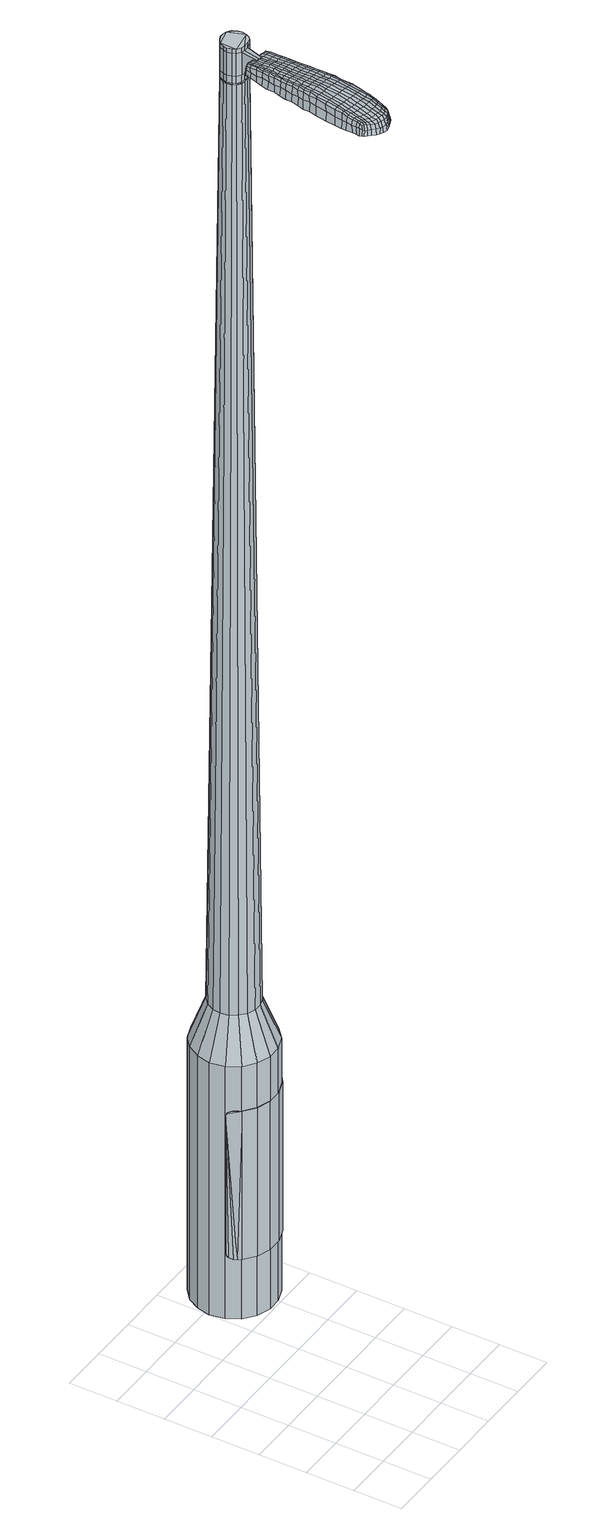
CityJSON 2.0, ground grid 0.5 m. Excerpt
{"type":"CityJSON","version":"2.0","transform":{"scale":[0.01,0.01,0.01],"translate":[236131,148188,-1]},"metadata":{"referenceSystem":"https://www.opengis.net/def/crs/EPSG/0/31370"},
"CityObjects":{
"object1":{"type":"GenericCityObject","attributes":{"cluster":291,"mean_distance_to_centroid":0.309,"new_centroid_x":236132.42,"new_centroid_y":148190.47,"mean_distance_to_camera":9.26,"H1":9.11,"H2":8.68,"Z_final":112.7,"cluster2":24,"proj_x":236125.59,"proj_y":148189.3,"id_line":53153,"bearing_l":170.28,"distance":6.94,"orientation":"left","G_obj":260.28},"geometry":[{"type":"MultiSurface","lod":"2","boundaries":[[[0,1,2,3]],[[1,4,5,2]],[[4,6,7,5]],[[6,8,9,7]],[[8,10,11,9]],[[10,12,13,11]],[[12,14,15,13]],[[14,16,17,15]],[[16,18,19,17]],[[18,20,21,19]],[[20,22,23,21]],[[22,24,25,23]],[[24,26,27,25]],[[26,28,29,27]],[[28,30,31,29]],[[30,32,33,31]],[[32,34,35,33]],[[34,0,3,35]],[[36,37,38,39]],[[38,40,41,42]],[[41,43,42]],[[42,44,45,46]],[[45,47,46]],[[46,48,49,50]],[[49,51,50]],[[42,46,50,38]],[[50,52,39,38]],[[53,36,39]],[[2,5,7,35]],[[7,9,11,15]],[[11,13,15]],[[15,17,19,23]],[[19,21,23]],[[23,25,27,31]],[[27,29,31]],[[15,23,31,7]],[[31,33,35,7]],[[3,2,35]],[[1,0,54,55]],[[0,34,56,54]],[[34,32,57,56]],[[32,30,58,57]],[[30,28,59,58]],[[28,26,60,59]],[[26,24,61,60]],[[24,22,62,61]],[[22,20,63,62]],[[20,18,64,63]],[[18,16,65,64]],[[16,14,66,65]],[[14,12,67,66]],[[12,10,68,67]],[[10,8,69,68]],[[8,6,70,69]],[[6,4,71,70]],[[4,1,55,71]],[[55,54,72,73]],[[54,56,74,72]],[[56,57,75,74]],[[57,58,76,75]],[[58,59,77,76]],[[59,60,78,77]],[[60,61,79,78]],[[61,62,80,79]],[[62,63,81,80]],[[63,64,82,81]],[[64,65,83,82]],[[65,66,84,83]],[[66,67,85,84]],[[67,68,86,85]],[[68,69,87,86]],[[69,70,88,87]],[[70,71,89,88]],[[71,55,73,89]],[[90,91,92,93]],[[74,94,91,90]],[[95,96,94,74]],[[97,98,96,95]],[[77,99,98,97]],[[78,100,99,77]],[[79,101,100,78]],[[102,103,101,79]],[[104,105,103,102]],[[106,107,105,104]],[[108,109,107,106]],[[84,110,109,108]],[[111,112,110,84]],[[113,114,112,111]],[[115,116,114,113]],[[117,118,116,115]],[[119,120,118,117]],[[93,92,120,119]],[[121,122,123,124]],[[125,121,124,126]],[[127,125,126,128]],[[129,127,128,130]],[[131,129,130,132]],[[133,131,132,134]],[[135,133,134,136]],[[137,135,136,138]],[[139,137,138,140]],[[141,139,140,142]],[[143,141,142,144]],[[145,143,144,146]],[[147,145,146,148]],[[149,147,148,150]],[[151,149,150,152]],[[153,151,152,154]],[[73,72,90,93]],[[72,74,90]],[[75,95,74]],[[75,76,97,95]],[[76,77,97]],[[80,102,79]],[[80,81,104,102]],[[81,82,106,104]],[[82,83,108,106]],[[83,84,108]],[[85,111,84]],[[85,86,113,111]],[[86,87,115,113]],[[87,88,117,115]],[[88,89,119,117]],[[89,73,93,119]],[[155,156,92,91]],[[156,157,120,92]],[[157,158,118,120]],[[158,159,116,118]],[[159,160,114,116]],[[160,161,112,114]],[[161,110,112]],[[162,109,110]],[[162,163,107,109]],[[163,164,105,107]],[[164,165,103,105]],[[165,101,103]],[[166,98,99]],[[166,167,96,98]],[[167,94,96]],[[155,91,94]],[[39,52,153,168]],[[156,155,169,154]],[[53,39,168,122]],[[155,94,123,169]],[[36,53,122,121]],[[94,167,124,123]],[[37,36,121,125]],[[167,166,126,124]],[[38,37,125,127]],[[166,99,128,126]],[[40,38,127,129]],[[99,100,130,128]],[[41,40,129,131]],[[100,101,132,130]],[[43,41,131,133]],[[101,165,134,132]],[[42,43,133,135]],[[165,164,136,134]],[[44,42,135,137]],[[164,163,138,136]],[[45,44,137,139]],[[163,162,140,138]],[[47,45,139,141]],[[162,110,142,140]],[[46,47,141,143]],[[110,161,144,142]],[[48,46,143,145]],[[161,160,146,144]],[[49,48,145,147]],[[160,159,148,146]],[[51,49,147,149]],[[159,158,150,148]],[[50,51,149,151]],[[158,157,152,150]],[[52,50,151,153]],[[157,156,154,152]],[[153,154,170,171]],[[154,169,172,170]],[[169,123,173,172]],[[123,122,174,173]],[[122,168,175,174]],[[168,153,171,175]],[[176,177,178,179]],[[180,176,179,181]],[[176,180,182,183]],[[177,176,183,184]],[[185,186,187,188]],[[189,185,188,190]],[[185,189,191,192]],[[186,185,192,193]],[[194,195,196,197]],[[198,194,197,199]],[[194,198,200,201]],[[195,194,201,202]],[[203,204,205,206]],[[207,203,206,208]],[[203,207,209,210]],[[204,203,210,211]],[[212,213,214,215]],[[216,212,215,217]],[[212,216,218,219]],[[213,212,219,220]],[[221,222,223,224]],[[225,221,224,226]],[[221,225,227,228]],[[222,221,228,229]],[[230,231,232,233]],[[222,230,233,223]],[[230,222,229,234]],[[231,230,234,235]],[[236,237,238,239]],[[231,236,239,232]],[[236,231,235,240]],[[237,236,240,241]],[[242,180,181,243]],[[237,242,243,238]],[[242,237,241,244]],[[180,242,244,182]],[[245,246,247,248]],[[249,245,248,250]],[[245,249,251,252]],[[246,245,252,253]],[[254,255,256,257]],[[246,254,257,247]],[[254,246,253,258]],[[255,254,258,259]],[[260,261,262,263]],[[255,260,263,256]],[[260,255,259,264]],[[261,260,264,265]],[[266,267,268,269]],[[261,266,269,262]],[[266,261,265,270]],[[267,266,270,271]],[[272,177,184,273]],[[267,272,273,268]],[[272,267,271,274]],[[177,272,274,178]],[[275,276,277,278]],[[279,275,278,280]],[[275,279,281,282]],[[276,275,282,283]],[[284,285,286,287]],[[276,284,287,277]],[[284,276,283,288]],[[285,284,288,289]],[[290,291,292,293]],[[285,290,293,286]],[[290,285,289,294]],[[291,290,294,295]],[[296,189,190,297]],[[291,296,297,292]],[[296,291,295,298]],[[189,296,298,191]],[[299,300,301,302]],[[303,299,302,304]],[[299,303,305,306]],[[300,299,306,307]],[[308,309,310,311]],[[300,308,311,301]],[[308,300,307,312]],[[309,308,312,313]],[[314,315,316,317]],[[309,314,317,310]],[[314,309,313,318]],[[315,314,318,319]],[[320,321,322,323]],[[315,320,323,316]],[[320,315,319,324]],[[321,320,324,325]],[[326,186,193,327]],[[321,326,327,322]],[[326,321,325,328]],[[186,326,328,187]],[[329,215,214,330]],[[331,329,330,332]],[[329,331,333,334]],[[215,329,334,217]],[[335,331,332,336]],[[337,335,336,338]],[[335,337,339,340]],[[331,335,340,333]],[[341,337,338,342]],[[343,341,342,344]],[[341,343,345,346]],[[337,341,346,339]],[[347,343,344,348]],[[349,347,348,350]],[[347,349,351,352]],[[343,347,352,345]],[[353,349,350,354]],[[204,353,354,205]],[[353,204,211,355]],[[349,353,355,351]],[[356,357,202,201]],[[358,356,201,200]],[[356,358,359,360]],[[357,356,360,361]],[[362,363,361,360]],[[364,362,360,359]],[[362,364,365,366]],[[363,362,366,367]],[[368,369,367,366]],[[370,368,366,365]],[[368,370,371,372]],[[369,368,372,373]],[[374,375,373,372]],[[376,374,372,371]],[[374,376,209,207]],[[375,374,207,208]],[[377,378,379,380]],[[279,377,380,281]],[[377,279,280,381]],[[378,377,381,382]],[[383,198,199,384]],[[378,383,384,379]],[[383,378,382,385]],[[198,383,385,200]],[[386,387,388,389]],[[225,386,389,227]],[[386,225,226,390]],[[387,386,390,391]],[[392,393,394,395]],[[387,392,395,388]],[[392,387,391,396]],[[393,392,396,397]],[[398,195,202,399]],[[393,398,399,394]],[[398,393,397,400]],[[195,398,400,196]],[[401,402,403,404]],[[183,401,404,184]],[[401,183,182,405]],[[402,401,405,406]],[[407,408,409,410]],[[402,407,410,403]],[[407,402,406,411]],[[408,407,411,412]],[[413,206,205,414]],[[408,413,414,409]],[[413,408,412,415]],[[206,413,415,208]],[[416,417,418,419]],[[188,416,419,190]],[[416,188,187,420]],[[417,416,420,421]],[[422,210,209,423]],[[417,422,423,418]],[[422,417,421,424]],[[210,422,424,211]],[[425,426,427,428]],[[303,425,428,305]],[[425,303,304,429]],[[426,425,429,430]],[[431,216,217,432]],[[426,431,432,427]],[[431,426,430,433]],[[216,431,433,218]],[[434,435,436,437]],[[249,434,437,251]],[[434,249,250,438]],[[435,434,438,439]],[[440,441,442,443]],[[435,440,443,436]],[[440,435,439,444]],[[441,440,444,445]],[[446,213,220,447]],[[441,446,447,442]],[[446,441,445,448]],[[213,446,448,214]],[[449,450,439,438]],[[248,449,438,250]],[[449,248,247,451]],[[450,449,451,452]],[[453,454,445,444]],[[450,453,444,439]],[[453,450,452,455]],[[454,453,455,456]],[[457,330,214,448]],[[454,457,448,445]],[[457,454,456,458]],[[330,457,458,332]],[[459,460,461,462]],[[306,459,462,307]],[[459,306,305,428]],[[460,459,428,427]],[[463,334,333,464]],[[460,463,464,461]],[[463,460,427,432]],[[334,463,432,217]],[[465,466,452,451]],[[257,465,451,247]],[[465,257,256,467]],[[466,465,467,468]],[[469,470,456,455]],[[466,469,455,452]],[[469,466,468,471]],[[470,469,471,472]],[[473,336,332,458]],[[470,473,458,456]],[[473,470,472,474]],[[336,473,474,338]],[[475,476,477,478]],[[312,475,478,313]],[[475,312,307,462]],[[476,475,462,461]],[[479,340,339,480]],[[476,479,480,477]],[[479,476,461,464]],[[340,479,464,333]],[[481,482,468,467]],[[263,481,467,256]],[[481,263,262,483]],[[482,481,483,484]],[[485,486,472,471]],[[482,485,471,468]],[[485,482,484,487]],[[486,485,487,488]],[[489,342,338,474]],[[486,489,474,472]],[[489,486,488,490]],[[342,489,490,344]],[[491,492,493,494]],[[318,491,494,319]],[[491,318,313,478]],[[492,491,478,477]],[[495,346,345,496]],[[492,495,496,493]],[[495,492,477,480]],[[346,495,480,339]],[[497,498,484,483]],[[269,497,483,262]],[[497,269,268,499]],[[498,497,499,500]],[[501,502,488,487]],[[498,501,487,484]],[[501,498,500,503]],[[502,501,503,504]],[[505,348,344,490]],[[502,505,490,488]],[[505,502,504,506]],[[348,505,506,350]],[[507,508,509,510]],[[324,507,510,325]],[[507,324,319,494]],[[508,507,494,493]],[[511,352,351,512]],[[508,511,512,509]],[[511,508,493,496]],[[352,511,496,345]],[[513,514,500,499]],[[273,513,499,268]],[[513,273,184,404]],[[514,513,404,403]],[[515,516,504,503]],[[514,515,503,500]],[[515,514,403,410]],[[516,515,410,409]],[[517,354,350,506]],[[516,517,506,504]],[[517,516,409,414]],[[354,517,414,205]],[[518,519,421,420]],[[328,518,420,187]],[[518,328,325,510]],[[519,518,510,509]],[[520,355,211,424]],[[519,520,424,421]],[[520,519,509,512]],[[355,520,512,351]],[[521,522,382,381]],[[278,521,381,280]],[[521,278,277,523]],[[522,521,523,524]],[[525,358,200,385]],[[522,525,385,382]],[[525,522,524,526]],[[358,525,526,359]],[[527,528,529,530]],[[228,527,530,229]],[[527,228,227,389]],[[528,527,389,388]],[[531,532,533,534]],[[528,531,534,529]],[[531,528,388,395]],[[532,531,395,394]],[[535,357,361,536]],[[532,535,536,533]],[[535,532,394,399]],[[357,535,399,202]],[[537,538,524,523]],[[287,537,523,277]],[[537,287,286,539]],[[538,537,539,540]],[[541,364,359,526]],[[538,541,526,524]],[[541,538,540,542]],[[364,541,542,365]],[[543,544,545,546]],[[234,543,546,235]],[[543,234,229,530]],[[544,543,530,529]],[[547,548,549,550]],[[544,547,550,545]],[[547,544,529,534]],[[548,547,534,533]],[[551,363,367,552]],[[548,551,552,549]],[[551,548,533,536]],[[363,551,536,361]],[[553,554,540,539]],[[293,553,539,286]],[[553,293,292,555]],[[554,553,555,556]],[[557,370,365,542]],[[554,557,542,540]],[[557,554,556,558]],[[370,557,558,371]],[[559,560,561,562]],[[240,559,562,241]],[[559,240,235,546]],[[560,559,546,545]],[[563,564,565,566]],[[560,563,566,561]],[[563,560,545,550]],[[564,563,550,549]],[[567,369,373,568]],[[564,567,568,565]],[[567,564,549,552]],[[369,567,552,367]],[[569,570,556,555]],[[297,569,555,292]],[[569,297,190,419]],[[570,569,419,418]],[[571,376,371,558]],[[570,571,558,556]],[[571,570,418,423]],[[376,571,423,209]],[[572,573,406,405]],[[244,572,405,182]],[[572,244,241,562]],[[573,572,562,561]],[[574,575,412,411]],[[573,574,411,406]],[[574,573,561,566]],[[575,574,566,565]],[[576,375,208,415]],[[575,576,415,412]],[[576,575,565,568]],[[375,576,568,373]],[[577,578,579,580]],[[580,579,581,582]],[[583,581,579,584]],[[584,579,578,585]],[[586,587,588,589]],[[589,588,590,591]],[[592,590,588,593]],[[593,588,587,594]],[[595,596,597,598]],[[598,597,599,600]],[[601,599,597,602]],[[602,597,596,603]],[[604,605,606,607]],[[607,606,608,609]],[[610,608,606,611]],[[611,606,605,612]],[[613,614,615,616]],[[616,615,617,618]],[[619,617,615,620]],[[620,615,614,621]],[[622,623,624,625]],[[625,624,626,627]],[[628,626,624,629]],[[629,624,623,630]],[[631,632,633,634]],[[634,633,623,622]],[[630,623,633,635]],[[635,633,632,636]],[[637,638,639,640]],[[640,639,632,631]],[[636,632,639,641]],[[641,639,638,642]],[[582,581,643,644]],[[644,643,638,637]],[[642,638,643,645]],[[645,643,581,583]],[[646,647,648,649]],[[649,648,650,651]],[[652,650,648,653]],[[653,648,647,654]],[[655,656,657,658]],[[658,657,647,646]],[[654,647,657,659]],[[659,657,656,660]],[[661,662,663,664]],[[664,663,656,655]],[[660,656,663,665]],[[665,663,662,666]],[[667,668,669,670]],[[670,669,662,661]],[[666,662,669,671]],[[671,669,668,672]],[[585,578,673,674]],[[674,673,668,667]],[[672,668,673,675]],[[675,673,578,577]],[[676,677,678,679]],[[679,678,680,681]],[[682,680,678,683]],[[683,678,677,684]],[[685,686,687,688]],[[688,687,677,676]],[[684,677,687,689]],[[689,687,686,690]],[[691,692,693,694]],[[694,693,686,685]],[[690,686,693,695]],[[695,693,692,696]],[[591,590,697,698]],[[698,697,692,691]],[[696,692,697,699]],[[699,697,590,592]],[[700,701,702,703]],[[703,702,704,705]],[[706,704,702,707]],[[707,702,701,708]],[[709,710,711,712]],[[712,711,701,700]],[[708,701,711,713]],[[713,711,710,714]],[[715,716,717,718]],[[718,717,710,709]],[[714,710,717,719]],[[719,717,716,720]],[[721,722,723,724]],[[724,723,716,715]],[[720,716,723,725]],[[725,723,722,726]],[[594,587,727,728]],[[728,727,722,721]],[[726,722,727,729]],[[729,727,587,586]],[[613,616,730,731]],[[731,730,732,733]],[[734,732,730,735]],[[735,730,616,618]],[[733,732,736,737]],[[737,736,738,739]],[[740,738,736,741]],[[741,736,732,734]],[[739,738,742,743]],[[743,742,744,745]],[[746,744,742,747]],[[747,742,738,740]],[[745,744,748,749]],[[749,748,750,751]],[[752,750,748,753]],[[753,748,744,746]],[[751,750,754,755]],[[755,754,605,604]],[[612,605,754,756]],[[756,754,750,752]],[[603,757,758,602]],[[602,758,759,601]],[[760,759,758,761]],[[761,758,757,762]],[[762,763,764,761]],[[761,764,765,760]],[[766,765,764,767]],[[767,764,763,768]],[[768,769,770,767]],[[767,770,771,766]],[[772,771,770,773]],[[773,770,769,774]],[[774,775,776,773]],[[773,776,777,772]],[[610,777,776,608]],[[608,776,775,609]],[[778,779,780,781]],[[781,780,680,682]],[[681,680,780,782]],[[782,780,779,783]],[[600,599,784,785]],[[785,784,779,778]],[[783,779,784,786]],[[786,784,599,601]],[[787,788,789,790]],[[790,789,626,628]],[[627,626,789,791]],[[791,789,788,792]],[[793,794,795,796]],[[796,795,788,787]],[[792,788,795,797]],[[797,795,794,798]],[[603,596,799,800]],[[800,799,794,793]],[[798,794,799,801]],[[801,799,596,595]],[[802,803,804,805]],[[805,804,584,585]],[[583,584,804,806]],[[806,804,803,807]],[[808,809,810,811]],[[811,810,803,802]],[[807,803,810,812]],[[812,810,809,813]],[[604,607,814,815]],[[815,814,809,808]],[[813,809,814,816]],[[816,814,607,609]],[[817,818,819,820]],[[820,819,589,591]],[[586,589,819,821]],[[821,819,818,822]],[[610,611,823,824]],[[824,823,818,817]],[[822,818,823,825]],[[825,823,611,612]],[[826,827,828,829]],[[829,828,704,706]],[[705,704,828,830]],[[830,828,827,831]],[[618,617,832,833]],[[833,832,827,826]],[[831,827,832,834]],[[834,832,617,619]],[[835,836,837]],[[837,836,650,652]],[[651,650,836,838]],[[838,836,839]],[[840,841,842,843]],[[843,842,836,835]],[[839,836,842,844]],[[844,842,841,845]],[[621,614,846,847]],[[847,846,841,840]],[[845,841,846,848]],[[848,846,614,613]],[[839,849,850,838]],[[838,850,649,651]],[[646,649,850,851]],[[851,850,849,852]],[[845,853,854,844]],[[844,854,849,839]],[[852,849,854,855]],[[855,854,853,856]],[[613,731,857,848]],[[848,857,853,845]],[[856,853,857,858]],[[858,857,731,733]],[[859,860,861,862]],[[862,861,707,708]],[[706,707,861,829]],[[829,861,860,826]],[[734,735,863,864]],[[864,863,860,859]],[[826,860,863,833]],[[833,863,735,618]],[[852,865,866,851]],[[851,866,658,646]],[[655,658,866,867]],[[867,866,865,868]],[[856,869,870,855]],[[855,870,865,852]],[[868,865,870,871]],[[871,870,869,872]],[[733,737,873,858]],[[858,873,869,856]],[[872,869,873,874]],[[874,873,737,739]],[[875,876,877,878]],[[878,877,713,714]],[[708,713,877,862]],[[862,877,876,859]],[[740,741,879,880]],[[880,879,876,875]],[[859,876,879,864]],[[864,879,741,734]],[[868,881,882,867]],[[867,882,664,655]],[[661,664,882,883]],[[883,882,881,884]],[[872,885,886,871]],[[871,886,881,868]],[[884,881,886,887]],[[887,886,885,888]],[[739,743,889,874]],[[874,889,885,872]],[[888,885,889,890]],[[890,889,743,745]],[[891,892,893,894]],[[894,893,719,720]],[[714,719,893,878]],[[878,893,892,875]],[[746,747,895,896]],[[896,895,892,891]],[[875,892,895,880]],[[880,895,747,740]],[[884,897,898,883]],[[883,898,670,661]],[[667,670,898,899]],[[899,898,897,900]],[[888,901,902,887]],[[887,902,897,884]],[[900,897,902,903]],[[903,902,901,904]],[[745,749,905,890]],[[890,905,901,888]],[[904,901,905,906]],[[906,905,749,751]],[[907,908,909,910]],[[910,909,725,726]],[[720,725,909,894]],[[894,909,908,891]],[[752,753,911,912]],[[912,911,908,907]],[[891,908,911,896]],[[896,911,753,746]],[[900,913,914,899]],[[899,914,674,667]],[[585,674,914,805]],[[805,914,913,802]],[[904,915,916,903]],[[903,916,913,900]],[[802,913,916,811]],[[811,916,915,808]],[[751,755,917,906]],[[906,917,915,904]],[[808,915,917,815]],[[815,917,755,604]],[[822,918,919,821]],[[821,919,729,586]],[[726,729,919,910]],[[910,919,918,907]],[[612,756,920,825]],[[825,920,918,822]],[[907,918,920,912]],[[912,920,756,752]],[[783,921,922,782]],[[782,922,679,681]],[[676,679,922,923]],[[923,922,921,924]],[[601,759,925,786]],[[786,925,921,783]],[[924,921,925,926]],[[926,925,759,760]],[[927,928,929,930]],[[930,929,629,630]],[[628,629,929,790]],[[790,929,928,787]],[[931,932,933,934]],[[934,933,928,927]],[[787,928,933,796]],[[796,933,932,793]],[[762,757,935,936]],[[936,935,932,931]],[[793,932,935,800]],[[800,935,757,603]],[[924,937,938,923]],[[923,938,688,676]],[[685,688,938,939]],[[939,938,937,940]],[[760,765,941,926]],[[926,941,937,924]],[[940,937,941,942]],[[942,941,765,766]],[[943,944,945,946]],[[946,945,635,636]],[[630,635,945,930]],[[930,945,944,927]],[[947,948,949,950]],[[950,949,944,943]],[[927,944,949,934]],[[934,949,948,931]],[[768,763,951,952]],[[952,951,948,947]],[[931,948,951,936]],[[936,951,763,762]],[[940,953,954,939]],[[939,954,694,685]],[[691,694,954,955]],[[955,954,953,956]],[[766,771,957,942]],[[942,957,953,940]],[[956,953,957,958]],[[958,957,771,772]],[[959,960,961,962]],[[962,961,641,642]],[[636,641,961,946]],[[946,961,960,943]],[[963,964,965,966]],[[966,965,960,959]],[[943,960,965,950]],[[950,965,964,947]],[[774,769,967,968]],[[968,967,964,963]],[[947,964,967,952]],[[952,967,769,768]],[[956,969,970,955]],[[955,970,698,691]],[[591,698,970,820]],[[820,970,969,817]],[[772,777,971,958]],[[958,971,969,956]],[[817,969,971,824]],[[824,971,777,610]],[[807,972,973,806]],[[806,973,645,583]],[[642,645,973,962]],[[962,973,972,959]],[[813,974,975,812]],[[812,975,972,807]],[[959,972,975,966]],[[966,975,974,963]],[[609,775,976,816]],[[816,976,974,813]],[[963,974,976,968]],[[968,976,775,774]],[[577,580,179,178]],[[580,582,181,179]],[[592,593,192,191]],[[593,594,193,192]],[[595,598,197,196]],[[598,600,199,197]],[[619,620,219,218]],[[620,621,220,219]],[[622,625,224,223]],[[625,627,226,224]],[[631,634,233,232]],[[634,622,223,233]],[[637,640,239,238]],[[640,631,232,239]],[[582,644,243,181]],[[644,637,238,243]],[[652,653,252,251]],[[653,654,253,252]],[[654,659,258,253]],[[659,660,259,258]],[[660,665,264,259]],[[665,666,265,264]],[[666,671,270,265]],[[671,672,271,270]],[[672,675,274,271]],[[675,577,178,274]],[[682,683,282,281]],[[683,684,283,282]],[[684,689,288,283]],[[689,690,289,288]],[[690,695,294,289]],[[695,696,295,294]],[[696,699,298,295]],[[699,592,191,298]],[[700,703,302,301]],[[703,705,304,302]],[[709,712,311,310]],[[712,700,301,311]],[[715,718,317,316]],[[718,709,310,317]],[[721,724,323,322]],[[724,715,316,323]],[[594,728,327,193]],[[728,721,322,327]],[[778,781,380,379]],[[781,682,281,380]],[[600,785,384,199]],[[785,778,379,384]],[[627,791,390,226]],[[791,792,391,390]],[[792,797,396,391]],[[797,798,397,396]],[[798,801,400,397]],[[801,595,196,400]],[[705,830,429,304]],[[830,831,430,429]],[[831,834,433,430]],[[834,619,218,433]],[[835,837,437,436]],[[837,652,251,437]],[[840,843,443,442]],[[843,835,436,443]],[[621,847,447,220]],[[847,840,442,447]],[[977,978,979,980]],[[981,982,980,979]],[[983,984,985,986]],[[987,988,989,990]],[[978,991,992,979]],[[993,981,979,992]],[[994,983,986,995]],[[996,997,988,987]],[[991,998,999,992]],[[999,1000,993,992]],[[1001,994,995,1002]],[[1003,997,996,1004]],[[998,1005,1006,999]],[[1006,1007,1000,999]],[[1008,1001,1002,1009]],[[1010,1003,1004,1011]],[[1012,1013,1014,1015]],[[1016,1017,1013,1012]],[[1016,1018,1019,1017]],[[1018,1020,1021,1019]],[[1022,1023,1024,1025]],[[1026,1027,1023,1022]],[[1028,1029,1027,1026]],[[1030,1031,1029,1028]],[[1025,1014,1013,1022]],[[1022,1013,1017,1026]],[[1017,1019,1028,1026]],[[1019,1021,1030,1028]],[[986,985,982,981]],[[995,986,981,993]],[[1000,1002,995,993]],[[1007,1009,1002,1000]],[[987,990,984,983]],[[996,987,983,994]],[[1004,996,994,1001]],[[1011,1004,1001,1008]],[[988,1012,1015,989]],[[997,1016,1012,988]],[[1018,1016,997,1003]],[[1020,1018,1003,1010]],[[1032,1033,1034,1035]],[[1034,1036,1037,1038]],[[1034,1038,1039,1040]],[[1034,1040,1035]],[[1041,1032,1035,1042]],[[1043,1042,1035,1044]],[[1045,1044,1035]],[[1046,1034,1033,1047]],[[1048,1046,1047,1049]],[[1050,1048,1049,1051]],[[1052,1050,1051,1053]],[[1054,1052,1053,1055]],[[1055,1056,1057,1058]],[[1055,1058,1059,1060]],[[1055,1060,1061,1062]],[[1061,1063,1064,1065]],[[1061,1065,1066,1067]],[[1061,1067,1062]],[[1055,1062,1054]],[[1068,1069,1033,1032]],[[1070,1071,1036,1034]],[[1072,1073,1045,1035]],[[1069,1074,1047,1033]],[[1075,1070,1034,1046]],[[1074,1076,1049,1047]],[[1077,1075,1046,1048]],[[1076,1078,1051,1049]],[[1079,1077,1048,1050]],[[1078,1080,1053,1051]],[[1081,1079,1050,1052]],[[1080,1082,1055,1053]],[[1083,1081,1052,1054]],[[1082,1084,1056,1055]],[[1085,1086,1063,1061]],[[1087,1083,1054,1062]],[[1057,1056,1084,1088]],[[1058,1057,1088,1089]],[[1059,1058,1089,1090]],[[1060,1059,1090,1091]],[[1061,1060,1091,1085]],[[1092,1068,1032,1041]],[[1093,1092,1041,1042]],[[1094,1093,1042,1043]],[[1095,1094,1043,1044]],[[1073,1095,1044,1045]],[[1037,1036,1071,1096]],[[1064,1063,1086,1097]],[[1038,1037,1096,1098]],[[1039,1038,1098,1099]],[[1040,1039,1099,1100]],[[1035,1040,1100,1072]],[[1065,1064,1097,1101]],[[1066,1065,1101,1102]],[[1067,1066,1102,1103]],[[1062,1067,1103,1087]]]}]}
},
"vertices":[
[137,203,384],[123,208,384],[123,208,96],[137,203,96],[111,217,384],[111,217,96],[104,230,384],[104,230,96],[101,245,384],[101,245,96],[104,259,384],[104,259,96],[111,272,384],[111,272,96],[122,281,384],[122,281,96],[136,286,384],[136,286,96],[151,287,384],[151,287,96],[165,282,384],[165,282,96],[176,272,384],[176,272,96],[183,259,384],[183,259,96],[186,245,384],[186,245,96],[184,231,384],[184,231,96],[176,218,384],[176,218,96],[165,208,384],[165,208,96],[151,203,384],[151,203,96],[151,233,1524],[154,236,1524],[156,240,1524],[141,232,1524],[157,245,1524],[156,249,1524],[150,257,1524],[154,254,1524],[146,258,1524],[141,258,1524],[133,253,1524],[137,256,1524],[131,249,1524],[130,245,1524],[133,236,1524],[131,240,1524],[137,233,1524],[146,232,1524],[139,220,429],[131,223,429],[148,220,429],[156,223,429],[163,229,429],[167,236,429],[169,245,429],[167,254,429],[163,261,429],[156,267,429],[148,270,429],[139,270,429],[131,267,429],[124,261,429],[120,253,429],[119,245,429],[120,236,429],[125,229,429],[141,232,1483],[137,233,1483],[146,232,1483],[151,233,1483],[154,236,1483],[156,240,1483],[157,245,1483],[156,249,1483],[154,254,1483],[150,257,1483],[146,258,1483],[141,258,1483],[137,256,1483],[133,253,1483],[131,249,1483],[130,245,1483],[131,240,1483],[133,236,1483],[142,232,1483],[142,232,1485],[137,234,1485],[137,234,1483],[146,232,1485],[150,234,1483],[150,234,1485],[154,237,1483],[154,237,1485],[156,240,1485],[157,245,1485],[156,249,1485],[154,253,1483],[154,253,1485],[150,256,1483],[150,256,1485],[146,257,1483],[146,257,1485],[141,257,1483],[141,257,1485],[137,256,1485],[134,253,1483],[134,253,1485],[132,249,1483],[132,249,1485],[131,245,1483],[131,245,1485],[132,240,1483],[132,240,1485],[134,236,1483],[134,236,1485],[151,233,1519],[146,232,1519],[146,232,1493],[151,233,1493],[154,236,1519],[154,236,1493],[156,240,1519],[156,240,1493],[157,245,1519],[157,245,1493],[156,249,1519],[156,249,1493],[154,254,1519],[154,254,1493],[150,257,1519],[150,257,1493],[146,258,1519],[146,258,1493],[141,258,1519],[141,258,1493],[137,256,1519],[137,256,1493],[133,253,1519],[133,253,1493],[131,249,1519],[131,249,1493],[130,245,1519],[130,245,1493],[131,240,1519],[131,240,1493],[133,236,1519],[133,236,1493],[137,233,1519],[137,233,1493],[141,232,1485],[137,233,1485],[133,236,1485],[131,240,1485],[130,245,1485],[131,249,1485],[133,253,1485],[141,258,1485],[146,258,1485],[150,257,1485],[154,254,1485],[154,236,1485],[151,233,1485],[141,232,1519],[141,232,1493],[135,214,1513],[135,214,1518],[138,213,1513],[141,213,1513],[141,213,1518],[138,213,1518],[107,143,1519],[108,150,1518],[106,149,1509],[105,142,1510],[105,135,1519],[103,134,1510],[107,136,1526],[108,144,1525],[110,151,1525],[144,137,1519],[145,144,1518],[144,145,1525],[143,138,1525],[143,128,1519],[142,129,1526],[145,127,1510],[146,135,1510],[147,142,1509],[115,67,1519],[111,68,1519],[111,67,1513],[115,66,1513],[119,68,1519],[119,67,1513],[119,69,1524],[115,69,1524],[111,70,1524],[127,140,1530],[128,148,1529],[125,148,1529],[124,141,1530],[126,131,1531],[122,132,1531],[130,131,1530],[131,140,1530],[132,147,1529],[141,220,1512],[138,220,1512],[138,219,1517],[140,219,1517],[144,219,1512],[143,218,1517],[144,219,1506],[141,219,1506],[138,220,1506],[98,85,1519],[98,88,1519],[97,87,1512],[96,84,1512],[98,82,1518],[97,82,1512],[99,83,1522],[99,85,1523],[99,88,1524],[98,93,1519],[99,99,1519],[97,98,1512],[97,92,1512],[100,93,1524],[100,99,1525],[100,104,1519],[101,112,1519],[99,111,1511],[98,104,1511],[101,105,1526],[102,113,1526],[103,123,1519],[101,122,1510],[104,124,1526],[123,215,1513],[121,208,1513],[123,209,1518],[124,216,1517],[125,221,1512],[125,220,1516],[124,220,1506],[122,215,1507],[120,207,1507],[120,201,1514],[118,193,1515],[119,194,1520],[121,201,1519],[118,200,1507],[116,193,1507],[116,186,1515],[115,179,1516],[116,179,1522],[118,187,1521],[115,185,1508],[113,178,1508],[113,172,1517],[111,164,1517],[113,165,1524],[114,172,1523],[111,171,1508],[110,164,1509],[110,157,1518],[111,158,1524],[108,156,1509],[133,78,1519],[134,81,1519],[133,82,1524],[132,78,1523],[132,76,1518],[131,76,1522],[133,75,1512],[134,77,1512],[135,80,1512],[135,86,1519],[137,91,1519],[135,92,1525],[134,87,1524],[136,85,1512],[138,90,1512],[138,97,1519],[140,105,1519],[138,106,1526],[137,98,1526],[139,96,1511],[141,104,1511],[141,116,1519],[140,118,1526],[143,115,1510],[153,210,1513],[152,203,1513],[153,201,1507],[154,209,1507],[153,216,1512],[154,215,1506],[152,215,1516],[152,211,1517],[151,204,1518],[151,195,1514],[150,188,1515],[152,186,1507],[152,194,1507],[150,196,1519],[149,189,1520],[150,180,1515],[149,173,1516],[150,171,1508],[151,179,1508],[148,181,1521],[148,174,1522],[148,165,1517],[147,158,1517],[148,157,1509],[149,164,1508],[147,167,1523],[146,159,1524],[146,151,1518],[148,149,1509],[145,152,1524],[139,213,1519],[137,214,1519],[138,206,1520],[136,207,1520],[141,206,1520],[142,213,1519],[137,199,1522],[134,199,1522],[136,191,1523],[133,192,1523],[139,191,1523],[140,198,1521],[135,184,1524],[132,185,1524],[133,177,1525],[130,177,1525],[137,176,1525],[138,184,1524],[132,169,1526],[129,170,1526],[131,162,1527],[128,163,1527],[134,162,1527],[135,169,1526],[130,155,1528],[127,155,1528],[133,154,1528],[116,72,1527],[112,73,1527],[120,72,1526],[120,76,1527],[116,76,1528],[113,77,1528],[117,83,1529],[114,83,1529],[122,83,1528],[123,90,1530],[119,90,1530],[115,90,1530],[120,97,1531],[116,98,1531],[124,97,1530],[126,106,1531],[122,106,1531],[118,107,1531],[124,119,1531],[120,119,1531],[128,118,1531],[131,74,1518],[128,72,1519],[129,71,1513],[132,73,1513],[130,75,1523],[128,73,1523],[124,70,1519],[124,69,1513],[124,71,1524],[99,80,1518],[100,78,1518],[101,79,1523],[100,81,1523],[97,79,1513],[99,77,1513],[102,75,1519],[105,72,1519],[105,73,1524],[103,76,1523],[101,74,1513],[104,71,1513],[108,69,1519],[108,71,1524],[107,69,1513],[110,144,1528],[112,144,1528],[113,151,1528],[111,151,1527],[108,136,1528],[110,135,1529],[114,143,1529],[118,142,1530],[119,149,1529],[116,150,1528],[113,134,1529],[116,133,1530],[121,142,1530],[122,149,1529],[119,133,1531],[142,138,1528],[139,139,1529],[138,130,1529],[140,130,1528],[143,145,1527],[140,146,1528],[135,139,1529],[134,130,1530],[136,146,1528],[152,218,1512],[151,218,1512],[150,217,1517],[152,217,1517],[153,217,1506],[151,217,1506],[147,219,1512],[147,218,1517],[148,218,1506],[126,222,1512],[128,222,1512],[127,221,1506],[125,222,1506],[127,221,1517],[128,221,1517],[130,222,1512],[133,221,1512],[132,221,1506],[129,221,1506],[130,221,1517],[133,220,1517],[135,221,1512],[135,220,1506],[135,220,1517],[126,216,1519],[127,216,1519],[124,209,1520],[126,208,1520],[129,215,1519],[132,215,1519],[128,208,1520],[130,207,1520],[134,214,1519],[133,207,1520],[151,211,1519],[149,212,1519],[148,204,1520],[150,204,1520],[146,212,1519],[145,205,1520],[122,201,1521],[124,201,1521],[121,194,1522],[123,194,1522],[126,201,1521],[129,200,1521],[125,193,1522],[128,193,1523],[132,200,1522],[130,192,1523],[149,197,1521],[147,197,1521],[146,190,1522],[148,189,1522],[144,198,1521],[143,190,1522],[119,187,1523],[121,186,1523],[118,180,1524],[119,179,1524],[123,186,1523],[126,186,1524],[122,179,1525],[125,178,1525],[129,185,1524],[128,178,1525],[147,182,1523],[145,182,1523],[144,175,1524],[146,174,1524],[142,183,1524],[140,175,1525],[116,172,1525],[118,172,1525],[114,165,1526],[116,165,1526],[120,172,1526],[123,171,1526],[119,164,1527],[122,164,1527],[126,170,1526],[125,163,1527],[145,167,1525],[143,168,1525],[142,160,1526],[144,160,1526],[139,168,1526],[138,161,1527],[113,158,1527],[115,158,1527],[117,157,1527],[120,157,1528],[123,156,1528],[143,153,1527],[141,153,1527],[137,154,1528],[130,78,1525],[128,76,1525],[131,81,1526],[129,80,1526],[124,74,1526],[125,78,1527],[100,84,1525],[101,81,1525],[102,85,1526],[100,87,1525],[103,79,1525],[105,76,1526],[106,80,1527],[104,83,1526],[109,74,1526],[109,78,1527],[133,86,1526],[130,85,1527],[134,92,1527],[132,91,1528],[126,84,1528],[128,90,1529],[101,92,1526],[102,90,1527],[103,97,1528],[101,98,1527],[104,88,1527],[107,86,1528],[108,93,1529],[105,95,1528],[110,84,1528],[111,92,1530],[135,98,1528],[133,98,1529],[137,106,1528],[134,106,1529],[129,97,1529],[130,106,1530],[102,104,1528],[104,103,1528],[105,111,1529],[104,112,1528],[106,101,1529],[109,100,1530],[111,109,1530],[108,110,1530],[113,99,1530],[114,108,1531],[139,118,1529],[136,118,1529],[132,118,1530],[106,124,1528],[108,123,1529],[110,122,1530],[113,121,1530],[117,120,1531],[108,149,1509],[110,150,1518],[108,143,1518],[107,142,1509],[107,135,1519],[105,134,1510],[108,135,1525],[110,144,1525],[112,151,1525],[142,145,1525],[143,144,1518],[143,137,1518],[141,138,1525],[141,128,1519],[140,130,1525],[143,127,1510],[144,135,1509],[145,142,1509],[112,69,1513],[112,70,1519],[115,70,1519],[115,69,1513],[119,70,1519],[119,69,1513],[119,71,1524],[115,71,1524],[112,72,1524],[125,148,1528],[128,147,1528],[127,140,1529],[124,141,1529],[126,131,1529],[122,132,1529],[129,131,1529],[131,139,1529],[132,147,1528],[138,217,1516],[138,218,1512],[140,218,1512],[140,217,1516],[143,217,1512],[143,216,1516],[143,216,1506],[140,217,1506],[137,217,1506],[98,87,1512],[100,88,1519],[100,85,1518],[98,84,1512],[100,83,1518],[99,82,1512],[101,83,1522],[101,85,1523],[101,88,1523],[99,98,1512],[101,98,1519],[100,93,1519],[99,92,1512],[102,93,1524],[102,99,1525],[101,111,1511],[103,112,1519],[101,104,1519],[100,103,1511],[103,105,1525],[104,112,1526],[105,123,1519],[103,122,1510],[106,124,1526],[125,208,1518],[123,207,1513],[125,215,1513],[126,215,1517],[126,220,1512],[127,219,1515],[125,219,1506],[124,214,1506],[122,207,1507],[121,193,1520],[120,193,1514],[122,200,1514],[123,201,1519],[120,199,1507],[118,192,1507],[118,179,1522],[116,178,1516],[118,186,1515],[120,186,1521],[117,185,1508],[115,177,1508],[115,165,1523],[113,164,1517],[115,171,1516],[116,172,1522],[113,170,1508],[111,163,1508],[112,157,1517],[113,158,1524],[110,156,1509],[131,82,1523],[132,82,1519],[131,79,1518],[130,79,1523],[130,77,1518],[130,78,1522],[131,76,1512],[132,78,1512],[133,81,1512],[134,93,1525],[135,92,1519],[133,86,1519],[132,87,1524],[135,85,1512],[136,91,1512],[136,106,1526],[138,105,1519],[136,98,1519],[135,99,1525],[137,96,1511],[139,104,1511],[139,117,1519],[138,118,1526],[141,115,1510],[151,202,1507],[150,203,1513],[151,210,1513],[152,209,1506],[151,215,1512],[152,214,1506],[150,215,1515],[150,211,1517],[149,204,1518],[150,187,1507],[149,188,1514],[149,195,1514],[150,194,1507],[148,196,1519],[147,189,1520],[148,172,1508],[147,173,1516],[148,180,1515],[149,179,1508],[147,181,1521],[146,174,1522],[146,157,1508],[145,158,1517],[146,166,1516],[147,164,1508],[145,167,1522],[144,159,1523],[144,151,1517],[146,150,1509],[143,152,1524],[139,212,1518],[137,213,1518],[138,206,1519],[136,206,1519],[141,205,1519],[142,212,1518],[137,198,1520],[134,199,1520],[136,191,1521],[133,191,1521],[139,190,1521],[140,198,1520],[134,183,1523],[132,184,1523],[133,176,1524],[130,177,1524],[136,176,1524],[137,183,1523],[132,169,1525],[129,169,1525],[131,162,1526],[128,162,1526],[134,161,1526],[135,168,1525],[130,154,1527],[127,155,1527],[133,154,1527],[112,74,1526],[116,73,1526],[119,74,1525],[120,77,1526],[116,77,1526],[113,78,1526],[114,84,1528],[117,83,1528],[121,83,1527],[122,90,1528],[119,90,1529],[115,91,1529],[116,98,1530],[120,97,1530],[124,97,1529],[125,106,1530],[121,106,1530],[118,107,1530],[120,119,1530],[123,119,1530],[127,118,1530],[128,73,1513],[127,74,1518],[129,75,1518],[130,74,1512],[129,77,1523],[127,75,1523],[123,72,1519],[123,71,1513],[123,73,1523],[102,80,1523],[102,79,1518],[101,81,1518],[101,82,1523],[99,80,1512],[101,78,1512],[106,75,1523],[106,73,1519],[103,76,1519],[104,77,1523],[103,75,1513],[105,73,1513],[109,71,1519],[109,73,1524],[108,71,1513],[114,150,1527],[112,143,1527],[111,144,1527],[113,150,1526],[109,135,1527],[111,135,1528],[119,149,1528],[118,142,1528],[115,143,1528],[116,150,1527],[113,134,1528],[116,133,1529],[121,141,1529],[122,148,1528],[119,132,1529],[137,130,1528],[139,138,1527],[140,138,1527],[139,130,1527],[141,145,1526],[140,146,1527],[135,139,1528],[134,130,1528],[136,146,1527],[149,215,1516],[150,216,1512],[151,216,1512],[150,215,1516],[152,215,1506],[151,215,1506],[147,217,1512],[146,216,1516],[147,216,1506],[127,219,1506],[127,220,1512],[126,220,1506],[127,219,1516],[128,219,1516],[132,218,1506],[132,219,1512],[130,220,1512],[129,219,1506],[130,219,1516],[133,218,1516],[135,219,1512],[135,218,1506],[135,218,1516],[127,215,1518],[126,215,1518],[125,208,1519],[126,208,1519],[132,214,1518],[129,214,1518],[128,207,1519],[131,207,1519],[134,213,1518],[133,206,1519],[148,204,1519],[149,211,1518],[150,211,1518],[149,204,1519],[146,211,1518],[144,204,1519],[124,200,1520],[123,201,1520],[122,193,1521],[123,193,1521],[129,200,1520],[126,200,1520],[125,193,1521],[128,192,1521],[132,199,1520],[130,192,1521],[146,189,1521],[147,196,1520],[148,196,1520],[147,189,1521],[143,197,1520],[142,190,1521],[121,186,1522],[120,186,1522],[119,179,1523],[120,179,1523],[126,185,1522],[124,185,1522],[122,178,1523],[125,178,1524],[129,184,1523],[128,177,1524],[144,174,1523],[145,182,1522],[146,182,1522],[145,174,1523],[141,182,1522],[140,175,1523],[118,171,1524],[117,172,1524],[116,165,1525],[117,164,1525],[123,170,1525],[121,171,1524],[119,164,1525],[122,163,1526],[126,170,1525],[125,163,1526],[142,160,1525],[143,167,1524],[144,167,1524],[143,160,1525],[139,168,1524],[138,160,1525],[115,157,1526],[114,157,1526],[121,156,1527],[118,157,1526],[124,155,1527],[141,153,1526],[142,152,1526],[137,153,1526],[127,77,1524],[129,79,1524],[130,82,1525],[128,80,1525],[124,75,1525],[124,79,1525],[103,86,1525],[103,82,1524],[102,84,1524],[102,87,1525],[107,81,1526],[107,77,1525],[104,79,1524],[105,83,1525],[109,75,1525],[110,79,1526],[130,86,1526],[131,87,1526],[133,93,1526],[131,92,1527],[126,84,1526],[127,91,1527],[104,97,1527],[103,91,1526],[102,92,1526],[103,98,1526],[109,93,1528],[108,87,1527],[105,89,1526],[106,95,1527],[111,85,1527],[112,92,1528],[132,98,1527],[134,99,1527],[135,107,1527],[134,106,1528],[128,97,1528],[130,106,1529],[106,111,1528],[105,103,1527],[104,104,1527],[105,112,1527],[112,109,1529],[110,100,1529],[107,102,1528],[109,110,1528],[113,99,1529],[115,108,1530],[136,118,1528],[137,118,1528],[132,118,1529],[108,123,1528],[107,124,1528],[114,121,1529],[111,122,1529],[117,120,1530],[125,219,1508],[132,218,1508],[125,186,1509],[118,188,1509],[121,165,1510],[113,167,1510],[114,126,1512],[105,128,1512],[108,146,1511],[117,144,1511],[111,109,1513],[109,95,1514],[100,97,1514],[101,110,1513],[139,217,1508],[133,185,1509],[130,164,1510],[123,125,1512],[126,143,1511],[120,107,1513],[118,94,1514],[145,216,1508],[141,184,1509],[138,162,1510],[132,123,1512],[135,141,1511],[126,92,1514],[129,105,1513],[152,215,1508],[149,182,1509],[147,161,1510],[141,122,1512],[144,139,1511],[135,91,1514],[138,104,1513],[107,82,1514],[108,77,1514],[101,78,1514],[99,83,1514],[115,81,1514],[114,76,1514],[124,79,1514],[121,75,1514],[132,78,1514],[128,74,1514],[109,72,1515],[112,68,1515],[111,69,1515],[105,73,1515],[114,71,1515],[113,68,1515],[118,70,1515],[114,68,1515],[122,70,1515],[115,68,1515],[179,220,334],[177,216,334],[177,216,165],[184,228,171],[179,220,165],[181,223,165],[182,225,166],[183,227,167],[184,228,169],[181,223,334],[182,225,333],[183,227,332],[184,228,331],[184,228,328],[165,207,165],[165,207,334],[151,202,165],[151,202,334],[136,202,165],[136,202,334],[122,207,165],[122,207,334],[110,216,165],[110,216,334],[108,220,334],[106,223,334],[105,225,333],[104,227,332],[103,228,331],[103,229,328],[108,220,165],[103,229,171],[103,228,169],[104,227,167],[105,225,166],[106,223,165],[176,221,334],[174,218,334],[174,218,165],[176,221,165],[181,230,171],[181,230,328],[164,209,334],[164,209,165],[151,205,334],[151,205,165],[137,205,334],[137,205,165],[124,209,334],[124,209,165],[113,218,334],[113,218,165],[111,221,334],[105,230,328],[105,230,171],[111,221,165],[109,224,334],[107,227,333],[106,229,332],[106,230,331],[178,224,334],[180,227,333],[181,228,332],[181,230,331],[178,224,165],[106,230,169],[180,227,166],[181,228,167],[181,230,169],[106,229,167],[107,227,166],[109,224,165]
]}
